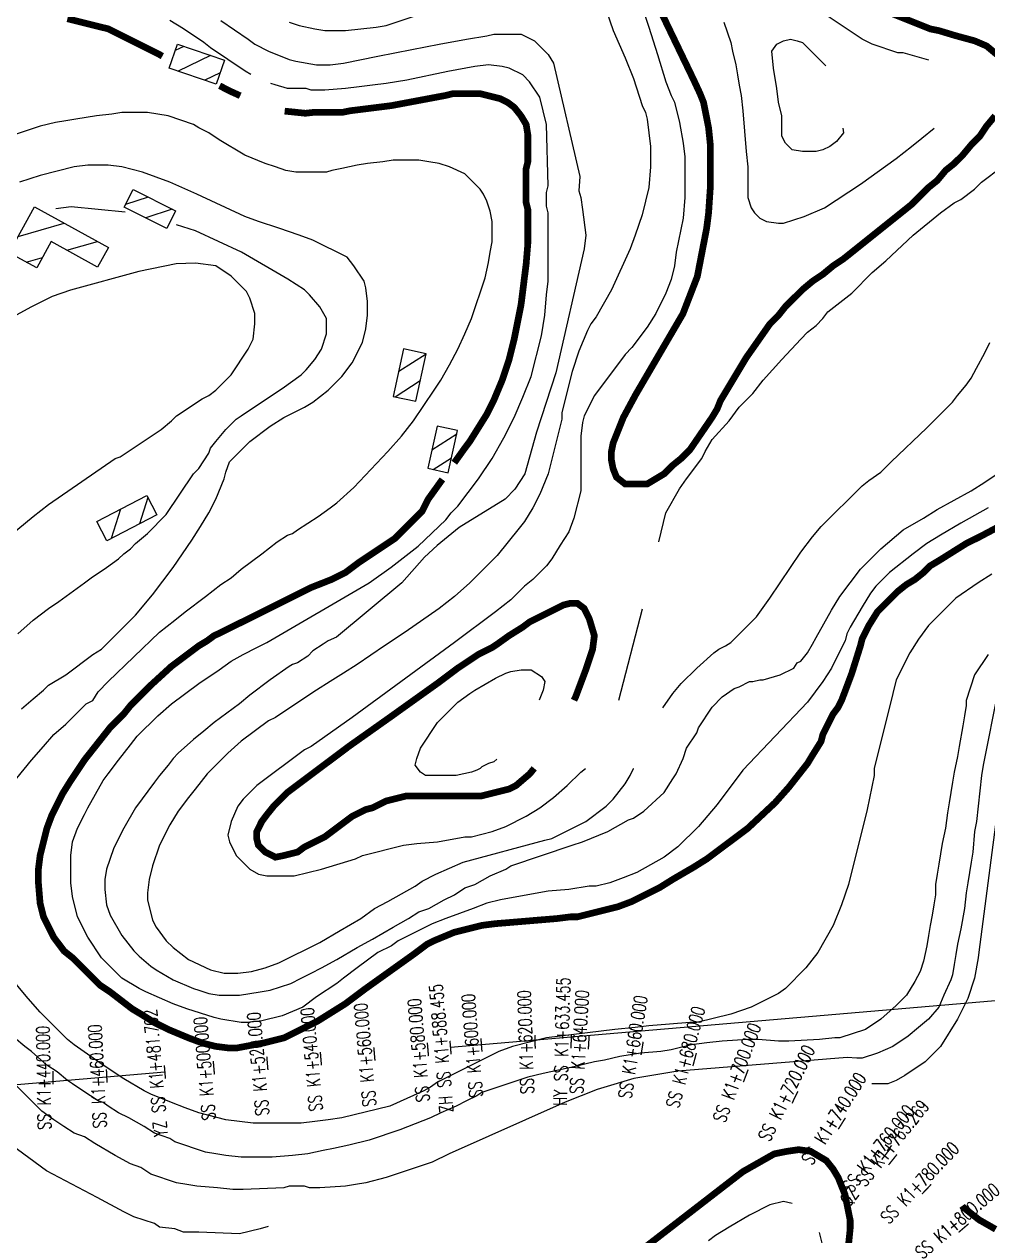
# Model space of a CAD drawing. Extents: x 35515948 to 35520624, y 3302916 to 3308279.
# Drawn here: x 35518206.1 to 35518564.9, y 3305162 to 3305613.4 of the extents above; entities that cross this region are included whole.
import ezdxf

# ---------------------------------------------------------------- set-up
doc = ezdxf.new("R2010")
doc.units = 0
doc.header["$LTSCALE"] = 10000
doc.header["$MEASUREMENT"] = 0
doc.layers.get('0').update_dxf_attribs({"linetype": 'CONTINUOUS'})
doc.layers.add('2113', color=7, linetype='CONTINUOUS')
doc.layers.add('HY_DX_DGXZ', color=3, linetype='CONTINUOUS')
doc.styles.add('HyStandard', font='txt.shx', dxfattribs={"width": 0.7, "bigfont": 'hztxt.shx'})

msp = doc.modelspace()

# ---------------------------------------------------------------- linework, layer by layer
at = {"linetype": 'Continuous', "lineweight": -3, "transparency": 33554687}
for p, q in [((35518577.68, 3305250.35), (35518364.88, 3305232.14)), ((35518108.78, 3305210.22), (35518258.51, 3305223.03))]:
    msp.add_line(p, q, dxfattribs=at)
at = {"linetype": 'Continuous', "ltscale": 0.005, "transparency": 33554687, "const_width": 0.5}
for points in [[(35518356.24, 3305233.91), (35518356.67, 3305228.93)], [(35518364.66, 3305234.63), (35518365.09, 3305229.65)], [(35518364.66, 3305234.63), (35518365.09, 3305229.65)], [(35518376.19, 3305235.59), (35518376.58, 3305230.6)], [(35518396.27, 3305236.75), (35518396.42, 3305231.75)], [(35518409.87, 3305236.79), (35518409.73, 3305231.79)], [(35518409.87, 3305236.79), (35518409.73, 3305231.79)], [(35518416.49, 3305236.5), (35518416.19, 3305231.51)], [(35518436.61, 3305234.28), (35518435.81, 3305229.35)], [(35518296.46, 3305228.79), (35518296.88, 3305223.81)], [(35518316.39, 3305230.5), (35518316.81, 3305225.51)], [(35518336.31, 3305232.2), (35518336.74, 3305227.22)], [(35518456.41, 3305230.06), (35518455.12, 3305225.23)], [(35518236.74, 3305224.07), (35518236.98, 3305219.08)], [(35518258.3, 3305225.53), (35518258.73, 3305220.54)], [(35518258.3, 3305225.53), (35518258.73, 3305220.54)], [(35518276.53, 3305227.09), (35518276.96, 3305222.1)], [(35518216.83, 3305223.42), (35518216.91, 3305218.43)], [(35518475.68, 3305223.89), (35518473.92, 3305219.21)], [(35518494.25, 3305215.83), (35518492.03, 3305211.35)], [(35518511.92, 3305205.95), (35518509.26, 3305201.71)], [(35518528.51, 3305194.35), (35518525.44, 3305190.4)], [(35518531.11, 3305192.3), (35518527.98, 3305188.4)], [(35518531.11, 3305192.3), (35518527.98, 3305188.4)], [(35518543.86, 3305181.16), (35518540.42, 3305177.54)], [(35518557.82, 3305166.5), (35518554.03, 3305163.24)]]:
    msp.add_lwpolyline(points, dxfattribs=at)
at = {"layer": '2113', "linetype": 'Continuous', "ltscale": 0.005}
for p, q in [((35518265.62, 3305605.17), (35518262.4, 3305603.59)), ((35518275.49, 3305601.81), (35518263.48, 3305595.9)), ((35518279.08, 3305595.35), (35518273.35, 3305592.53)), ((35518252.26, 3305548.97), (35518243.83, 3305546.19)), ((35518261.2, 3305544.47), (35518251.37, 3305541.22)), ((35518203.93, 3305534.32), (35518220.97, 3305539.3)), ((35518222.02, 3305529.19), (35518233.37, 3305532.51)), ((35518206.87, 3305524.77), (35518212.91, 3305526.53)), ((35518345.6, 3305484.09), (35518355.77, 3305490.64)), ((35518344.25, 3305474.61), (35518353.63, 3305480.65)), ((35518357.96, 3305454.85), (35518367.2, 3305460.76)), ((35518358.47, 3305447.54), (35518365.24, 3305451.86)), ((35518252.19, 3305437.08), (35518249.05, 3305427.26)), ((35518241.99, 3305432.77), (35518238.49, 3305421.81))]:
    msp.add_line(p, q, dxfattribs=at)
for points in [[(35518280.67, 3305600.04), (35518277.62, 3305591.08), (35518260.17, 3305597.02), (35518263.22, 3305605.99)], [(35518262.47, 3305543.83), (35518259.18, 3305537.29), (35518243.36, 3305545.25), (35518246.65, 3305551.79)], [(35518237.48, 3305530.26), (35518233.46, 3305522.93), (35518216.14, 3305532.42), (35518210.78, 3305522.63), (35518200.58, 3305528.21), (35518209.96, 3305545.33)], [(35518343.57, 3305474.76), (35518351.96, 3305472.94), (35518355.8, 3305490.63), (35518347.41, 3305492.45)], [(35518356.44, 3305447.99), (35518364.02, 3305446.32), (35518367.48, 3305462.04), (35518359.91, 3305463.71)], [(35518251.8, 3305437.83), (35518255.53, 3305430.6), (35518236.86, 3305420.96), (35518233.12, 3305428.19)]]:
    msp.add_lwpolyline(points, close=True, dxfattribs=at)
at = {"layer": 'HY_DX_DGXZ', "linetype": 'Continuous', "ltscale": 0.005, "flags": 128}
for points, elevation in [([(35518422.87, 3305618.65), (35518425.41, 3305611.03), (35518429.86, 3305600.87), (35518433.03, 3305593.25), (35518436.21, 3305583.09), (35518437.48, 3305580.55), (35518438.11, 3305578.01), (35518438.75, 3305572.93), (35518439.38, 3305567.85), (35518439.38, 3305560.23), (35518438.75, 3305552.61), (35518437.48, 3305547.53), (35518436.21, 3305542.45), (35518433.67, 3305534.83), (35518431.76, 3305529.75), (35518424.78, 3305514.51), (35518419.06, 3305504.35), (35518417.16, 3305501.81), (35518415.89, 3305499.27), (35518412.71, 3305491.65), (35518410.17, 3305484.03), (35518406.36, 3305468.79), (35518406.36, 3305466.25), (35518401.28, 3305445.93), (35518398.11, 3305438.31), (35518395.57, 3305433.23), (35518392.39, 3305428.15), (35518390.49, 3305425.61), (35518382.23, 3305415.45), (35518372.07, 3305405.29), (35518366.36, 3305400.21), (35518360.64, 3305395.77), (35518347.94, 3305386.88), (35518340.32, 3305381.79), (35518330.16, 3305374.81), (35518325.08, 3305371.63), (35518320, 3305368.46), (35518314.92, 3305365.29), (35518307.3, 3305360.21), (35518299.68, 3305355.12), (35518297.14, 3305353.85), (35518286.98, 3305346.23), (35518281.9, 3305341.79), (35518274.28, 3305334.17), (35518269.84, 3305328.45), (35518267.3, 3305325.28), (35518263.49, 3305320.2), (35518260.31, 3305315.12), (35518256.5, 3305307.5), (35518253.96, 3305299.88), (35518252.69, 3305294.8), (35518252.06, 3305289.72), (35518252.06, 3305287.18), (35518253.96, 3305279.56), (35518255.23, 3305277.02), (35518259.04, 3305271.94), (35518261.58, 3305269.4), (35518267.3, 3305264.95), (35518275.55, 3305261.14), (35518280.63, 3305259.87), (35518285.71, 3305259.87), (35518290.79, 3305260.51), (35518295.87, 3305261.78), (35518300.95, 3305263.68), (35518316.19, 3305271.3), (35518323.81, 3305275.75), (35518331.43, 3305280.19), (35518336.51, 3305284), (35518341.59, 3305286.54), (35518351.75, 3305292.26), (35518354.29, 3305294.16), (35518359.37, 3305296.7), (35518369.53, 3305301.15), (35518400.01, 3305309.4), (35518402.55, 3305310.04), (35518415.25, 3305316.39), (35518422.87, 3305322.1), (35518425.41, 3305324.64), (35518429.86, 3305330.36), (35518431.76, 3305333.53), (35518433.03, 3305336.07), (35518433.08, 3305336.16)], 440), ([(35518436.21, 3305619.92), (35518438.75, 3305612.3), (35518441.92, 3305602.14), (35518445.1, 3305591.98), (35518447, 3305586.9), (35518448.27, 3305584.36), (35518450.18, 3305576.74), (35518451.45, 3305569.12), (35518452.08, 3305564.04), (35518452.08, 3305548.8), (35518451.45, 3305541.18), (35518448.91, 3305528.48), (35518448.27, 3305523.4), (35518447, 3305518.32), (35518445.1, 3305513.24), (35518441.29, 3305505.62), (35518438.11, 3305500.54), (35518432.4, 3305492.92), (35518429.86, 3305490.38), (35518418.43, 3305475.14), (35518414.62, 3305467.52), (35518413.98, 3305464.98), (35518413.35, 3305459.9), (35518413.35, 3305447.2), (35518413.35, 3305442.12), (35518413.35, 3305439.58), (35518410.81, 3305429.42), (35518408.9, 3305424.34), (35518405.73, 3305419.26), (35518402.55, 3305414.18), (35518400.65, 3305411.64), (35518395.57, 3305406.56), (35518392.39, 3305404.02), (35518387.31, 3305398.94), (35518381.6, 3305394.5), (35518366.36, 3305383.06), (35518328.26, 3305355.12), (35518313.02, 3305344.33), (35518310.48, 3305343.06), (35518292.7, 3305329.72), (35518287.62, 3305324.64), (35518285.71, 3305322.1), (35518283.17, 3305316.39), (35518281.9, 3305311.31), (35518282.54, 3305308.77), (35518285.08, 3305303.69), (35518290.16, 3305298.61), (35518293.33, 3305296.7), (35518296.51, 3305296.07), (35518306.67, 3305296.07), (35518316.83, 3305298.61), (35518329.53, 3305302.42), (35518332.07, 3305303.69), (35518347.31, 3305307.5), (35518352.39, 3305308.13), (35518360.01, 3305308.77), (35518370.17, 3305310.67), (35518372.71, 3305310.67), (35518380.33, 3305312.58), (35518385.41, 3305314.48), (35518393.03, 3305318.29), (35518398.11, 3305321.47), (35518403.19, 3305325.28), (35518408.27, 3305329.72), (35518413.35, 3305334.8), (35518415.16, 3305336.16)], 445), ([(35518304.76, 3305614.21), (35518308.57, 3305612.94), (35518314.29, 3305611.67), (35518318.1, 3305611.03), (35518325.72, 3305611.03), (35518331.43, 3305611.67), (35518337.15, 3305612.3), (35518340.96, 3305612.94), (35518354.29, 3305617.38)], 440), ([(35518279.36, 3305614.84), (35518289.52, 3305607.85), (35518292.06, 3305605.95), (35518297.14, 3305603.41), (35518304.76, 3305600.23), (35518307.3, 3305599.6), (35518314.92, 3305598.33), (35518320, 3305598.33), (35518325.08, 3305598.96), (35518337.78, 3305601.5), (35518350.48, 3305604.04), (35518360.64, 3305605.95), (35518370.8, 3305607.85), (35518378.42, 3305609.12), (35518380.96, 3305609.76), (35518391.12, 3305609.76), (35518396.2, 3305607.22), (35518401.28, 3305602.14), (35518403.19, 3305598.96), (35518413.07, 3305556.69), (35518412.71, 3305551.34), (35518413.35, 3305548.8), (35518413.98, 3305544.35), (35518415.25, 3305534.83), (35518414.62, 3305529.75), (35518404.09, 3305483.53), (35518396.94, 3305461.38), (35518392.49, 3305445.95), (35518388.83, 3305440.19), (35518385.16, 3305436.44), (35518368.07, 3305425.89), (35518359.96, 3305419.18), (35518355.17, 3305414.82), (35518346.8, 3305405.31), (35518322.38, 3305385), (35518319.37, 3305383.7), (35518317.46, 3305382.43), (35518313.65, 3305379.89), (35518311.75, 3305377.98), (35518307.94, 3305375.44), (35518306.03, 3305374.81), (35518304.76, 3305374.17), (35518297.78, 3305369.1), (35518290.16, 3305363.38), (35518286.35, 3305360.21), (35518276.82, 3305353.22), (35518273.01, 3305350.04), (35518269.2, 3305346.87), (35518263.49, 3305341.79), (35518261.58, 3305339.88), (35518259.68, 3305337.34), (35518256.5, 3305333.53), (35518254.6, 3305330.99), (35518247.61, 3305321.47), (35518243.17, 3305313.85), (35518241.26, 3305310.04), (35518239.36, 3305306.23), (35518236.82, 3305298.61), (35518236.18, 3305294.8), (35518236.18, 3305290.99), (35518236.82, 3305285.27), (35518238.09, 3305281.46), (35518242.53, 3305273.84), (35518246.98, 3305268.13), (35518248.88, 3305266.22), (35518253.33, 3305262.41), (35518255.23, 3305261.14), (35518261.58, 3305257.33), (35518269.2, 3305254.16), (35518271.11, 3305253.52), (35518274.92, 3305252.25), (35518278.73, 3305251.62), (35518286.35, 3305251.62), (35518290.16, 3305252.25), (35518293.97, 3305252.89), (35518297.78, 3305253.52), (35518305.4, 3305256.06), (35518309.21, 3305257.97), (35518313.02, 3305259.87), (35518316.83, 3305261.78), (35518322.54, 3305264.95), (35518330.16, 3305269.4), (35518335.88, 3305272.57), (35518343.5, 3305277.02), (35518349.21, 3305280.19), (35518353.02, 3305282.73), (35518356.83, 3305284), (35518362.55, 3305287.18), (35518366.36, 3305289.08), (35518370.17, 3305291.62), (35518373.98, 3305292.89), (35518379.69, 3305296.07), (35518385.41, 3305298.61), (35518387.31, 3305299.88), (35518410.17, 3305307.5), (35518413.98, 3305308.77), (35518423.51, 3305312.58), (35518431.13, 3305317.02), (35518433.03, 3305317.66), (35518436.84, 3305320.2), (35518444.46, 3305327.18), (35518447.64, 3305332.26), (35518448.91, 3305334.17), (35518451.45, 3305339.88), (35518452.72, 3305343.69), (35518456.53, 3305349.41), (35518457.16, 3305351.31), (35518462.24, 3305358.94), (35518466.05, 3305362.75), (35518470.5, 3305365.92), (35518472.4, 3305366.56), (35518476.21, 3305368.46), (35518477.48, 3305368.46), (35518480.02, 3305369.1), (35518481.29, 3305369.1), (35518487.62, 3305371.04), (35518492.72, 3305373.54), (35518493.99, 3305375.44), (35518495.26, 3305376.08), (35518497.8, 3305379.25), (35518499.71, 3305382.43), (35518500.98, 3305384.97), (35518506.69, 3305395.13), (35518509.87, 3305400.21), (35518517.49, 3305410.37), (35518520.03, 3305412.91), (35518525.11, 3305417.99), (35518533.36, 3305424.98), (35518540.98, 3305429.42), (35518546.06, 3305432.6), (35518558.76, 3305439.58), (35518563.84, 3305442.75), (35518571.46, 3305447.83)], 435), ([(35518290.56, 3305594.73), (35518288.46, 3305595.93), (35518275.55, 3305604.68), (35518273.01, 3305606.58), (35518265.39, 3305611.67), (35518260.31, 3305614.84)], 430), ([(35518466.69, 3305614.21), (35518469.23, 3305606.58), (35518469.86, 3305603.41), (35518471.13, 3305598.33), (35518471.77, 3305594.52), (35518472.4, 3305590.71), (35518473.04, 3305586.9), (35518473.67, 3305581.19), (35518474.31, 3305573.56), (35518474.94, 3305565.94), (35518475.58, 3305560.23), (35518475.58, 3305548.8), (35518476.85, 3305544.99), (35518478.12, 3305543.08), (35518480.02, 3305541.18), (35518482.56, 3305539.91), (35518487.01, 3305539.27), (35518488.91, 3305539.27), (35518496.53, 3305541.81), (35518504.15, 3305544.99), (35518517.49, 3305553.88), (35518530.82, 3305563.4), (35518536.54, 3305567.85), (35518540.35, 3305571.02), (35518545.02, 3305574.66)], 455), ([(35518542.97, 3305600.03), (35518533.36, 3305602.77), (35518531.46, 3305602.77), (35518521.93, 3305605.95), (35518518.12, 3305607.85), (35518504.79, 3305616.75)], 455), ([(35518510.93, 3305574.66), (35518511.14, 3305572.93), (35518508.6, 3305569.75), (35518506.06, 3305567.85), (35518503.52, 3305566.58), (35518500.98, 3305565.94), (35518495.9, 3305565.94), (35518492.09, 3305566.58), (35518489.55, 3305569.12), (35518488.28, 3305571.66), (35518488.28, 3305579.28), (35518487.01, 3305584.36), (35518486.37, 3305589.44), (35518485.1, 3305597.06), (35518484.47, 3305603.41), (35518486.37, 3305605.95), (35518488.91, 3305607.22), (35518491.45, 3305607.85), (35518493.99, 3305607.22), (35518495.9, 3305606.58), (35518504.67, 3305597.96)], 460), ([(35518565.11, 3305433.23), (35518554.95, 3305427.52), (35518547.33, 3305423.07), (35518542.25, 3305419.9), (35518537.17, 3305416.08), (35518528.28, 3305409.1), (35518523.2, 3305404.02), (35518521.3, 3305401.48), (35518518.12, 3305396.4), (35518513.68, 3305388.78), (35518512.41, 3305386.24), (35518511.77, 3305383.7), (35518509.23, 3305378.62), (35518506.69, 3305373.54), (35518503.52, 3305368.46), (35518497.8, 3305360.84), (35518473.67, 3305335.44), (35518464.15, 3305322.74), (35518457.16, 3305314.48), (35518449.54, 3305306.86), (35518444.46, 3305303.05), (35518434.3, 3305297.34), (35518429.22, 3305295.43), (35518424.14, 3305293.53), (35518419.06, 3305292.26), (35518416.52, 3305292.26), (35518408.9, 3305290.99), (35518401.28, 3305290.35), (35518393.66, 3305289.08), (35518383.5, 3305287.18), (35518378.42, 3305285.91), (35518373.34, 3305284), (35518368.26, 3305282.1), (35518363.18, 3305280.19), (35518358.1, 3305278.29), (35518345.4, 3305271.94), (35518342.86, 3305270.03), (35518337.78, 3305267.49), (35518330.16, 3305261.78), (35518325.08, 3305257.97), (35518322.54, 3305256.06), (35518314.92, 3305250.98), (35518309.84, 3305247.17), (35518302.22, 3305244), (35518294.6, 3305242.09), (35518289.52, 3305241.46), (35518286.98, 3305241.46), (35518279.36, 3305242.73), (35518276.82, 3305243.36), (35518266.66, 3305246.54), (35518261.58, 3305248.44), (35518251.42, 3305252.89), (35518248.88, 3305254.16), (35518242.53, 3305257.97), (35518237.45, 3305263.05), (35518234.91, 3305265.59), (35518229.83, 3305273.21), (35518226.02, 3305280.83), (35518224.12, 3305288.45), (35518223.48, 3305293.53), (35518223.48, 3305303.69), (35518224.12, 3305308.77), (35518226.02, 3305313.85), (35518228.56, 3305318.93), (35518229.83, 3305321.47), (35518235.55, 3305331.63), (35518237.45, 3305334.17), (35518241.26, 3305339.25), (35518245.71, 3305344.96), (35518248.25, 3305348.14), (35518255.87, 3305355.76), (35518260.95, 3305360.21), (35518271.11, 3305367.83), (35518278.73, 3305372.9), (35518283.17, 3305376.08), (35518287.62, 3305378.62), (35518292.7, 3305381.16), (35518296.48, 3305383.08), (35518334.59, 3305405.31), (35518342.78, 3305411.07), (35518352.81, 3305418.92), (35518363.18, 3305428.79), (35518365.09, 3305431.33), (35518367.63, 3305433.87), (35518375.25, 3305444.02), (35518380.33, 3305451.65), (35518384.77, 3305459.27), (35518388.58, 3305466.88), (35518391.76, 3305474.5), (35518394.93, 3305482.12), (35518398.74, 3305497.37), (35518400.01, 3305504.98), (35518400.65, 3305512.6), (35518401.28, 3305517.69), (35518401.28, 3305543.08), (35518400.65, 3305545.62), (35518400.65, 3305550.71), (35518401.28, 3305553.25), (35518400.65, 3305576.1), (35518398.11, 3305586.27), (35518394.3, 3305591.98), (35518391.76, 3305594.52), (35518386.68, 3305597.06), (35518384.14, 3305597.69), (35518379.06, 3305598.33), (35518373.98, 3305597.69), (35518363.82, 3305595.79), (35518348.58, 3305592.62), (35518340.96, 3305591.35), (35518335.88, 3305590.71), (35518330.8, 3305590.08), (35518325.72, 3305589.44), (35518318.1, 3305588.81), (35518313.02, 3305588.81), (35518311.11, 3305589.44), (35518306.67, 3305589.44), (35518304.13, 3305589.44), (35518299.53, 3305590.79), (35518297.96, 3305591.36)], 430), ([(35518442.43, 3305420.56), (35518445.07, 3305431.39), (35518450.13, 3305440.28), (35518452.72, 3305444.02), (35518458.43, 3305451.65), (35518459.7, 3305454.19), (35518462.24, 3305458.63), (35518468.59, 3305465.62), (35518472.4, 3305470.69), (35518477.48, 3305475.77), (35518481.29, 3305480.85), (35518488.28, 3305488.48), (35518495.26, 3305496.1), (35518497.8, 3305498.63), (35518500.98, 3305501.17), (35518503.52, 3305503.71), (35518505.42, 3305506.25), (35518514.31, 3305513.24), (35518521.93, 3305520.86), (35518527.01, 3305525.31), (35518537.17, 3305534.83), (35518547.33, 3305543.08), (35518552.41, 3305546.9), (35518554.95, 3305548.17), (35518560.03, 3305551.98), (35518562.57, 3305554.52), (35518570.19, 3305560.23)], 445), ([(35518443.97, 3305358.72), (35518447.64, 3305364.02), (35518450.81, 3305367.83), (35518456.53, 3305373.54), (35518462.88, 3305379.25), (35518464.78, 3305380.52), (35518467.32, 3305381.79), (35518469.23, 3305383.06), (35518478.75, 3305392.59), (35518483.83, 3305399.58), (35518495.26, 3305416.72), (35518499.71, 3305422.44), (35518502.88, 3305426.25), (35518518.12, 3305441.48), (35518520.66, 3305443.39), (35518525.11, 3305446.56), (35518528.92, 3305450.38), (35518542.25, 3305463.08), (35518551.78, 3305472.6), (35518553.68, 3305475.14), (35518556.86, 3305478.95), (35518558.76, 3305481.49), (35518560.67, 3305485.3), (35518563.84, 3305491.02), (35518565.75, 3305494.83)], 440), ([(35518427.51, 3305361.54), (35518436.32, 3305395.59)], 445), ([(35518382.06, 3305339.59), (35518380.96, 3305338.61), (35518379.06, 3305337.98), (35518376.52, 3305336.71), (35518375.88, 3305336.07), (35518374.61, 3305335.44), (35518372.71, 3305334.8), (35518366.99, 3305333.53), (35518355.56, 3305333.53), (35518353.66, 3305334.8), (35518351.75, 3305337.34), (35518352.39, 3305339.88), (35518353.66, 3305343.69), (35518360.01, 3305353.22), (35518367.63, 3305360.84), (35518372.07, 3305364.02), (35518373.98, 3305365.29), (35518381.6, 3305369.73), (35518385.41, 3305371.63), (35518387.31, 3305372.27), (35518391.12, 3305372.9), (35518394.93, 3305372.9), (35518398.74, 3305370.37), (35518400.01, 3305368.46), (35518399.38, 3305365.29), (35518397.82, 3305361.54)], 455), ([(35518492.07, 3305174.08), (35518488.91, 3305174.78), (35518483.83, 3305173.51), (35518476.21, 3305169.7), (35518468.59, 3305165.26), (35518463.51, 3305162.08), (35518460.97, 3305160.18)], 405), ([(35518503.52, 3305158.27), (35518502.27, 3305163.26)], 405)]:
    msp.add_lwpolyline(points, dxfattribs=dict(at, elevation=elevation))
at = {"layer": 'HY_DX_DGXZ', "linetype": 'Continuous', "ltscale": 0.005, "const_width": 2.5, "flags": 128}
for points, elevation in [([(35518443.88, 3305616.68), (35518455.54, 3305592.42), (35518457.8, 3305587.54), (35518459.07, 3305584.36), (35518460.97, 3305574.83), (35518461.61, 3305568.48), (35518461.61, 3305552.61), (35518460.97, 3305543.08), (35518460.23, 3305537.33), (35518456.76, 3305519.38), (35518451.4, 3305505.52), (35518433.75, 3305475.28), (35518429.22, 3305466.88), (35518426.68, 3305460.54), (35518425.41, 3305457.36), (35518424.78, 3305454.19), (35518424.78, 3305451.01), (35518425.41, 3305447.83), (35518426.68, 3305444.66), (35518429.86, 3305442.12), (35518438.11, 3305442.12), (35518444.46, 3305445.93), (35518447.64, 3305449.1), (35518450.81, 3305451.65), (35518453.99, 3305454.82), (35518462.24, 3305466.88), (35518464.15, 3305470.06), (35518465.42, 3305473.23), (35518474.94, 3305489.11), (35518479.39, 3305495.46), (35518483.83, 3305501.81), (35518487.01, 3305504.98), (35518489.55, 3305508.16), (35518495.9, 3305514.51), (35518499.71, 3305517.69), (35518503.52, 3305520.23), (35518507.33, 3305523.4), (35518511.14, 3305525.94), (35518527.01, 3305538.64), (35518533.36, 3305543.72), (35518536.54, 3305546.26), (35518542.89, 3305552.61), (35518546.06, 3305555.15), (35518549.24, 3305558.96), (35518552.41, 3305561.5), (35518555.59, 3305564.67), (35518558.76, 3305568.48), (35518561.94, 3305571.66), (35518564.48, 3305575.47), (35518567.65, 3305579.28)], 450), ([(35518568.29, 3305602.14), (35518564.48, 3305605.31), (35518560.03, 3305607.22), (35518553.05, 3305609.12), (35518546.7, 3305611.03), (35518543.52, 3305611.67), (35518527.65, 3305618.02)], 450), ([(35518582.26, 3305433.23), (35518561.94, 3305422.44), (35518556.86, 3305419.9), (35518551.78, 3305416.72), (35518546.7, 3305413.54), (35518543.52, 3305411.64), (35518540.98, 3305409.1), (35518537.81, 3305406.56), (35518534.63, 3305404.65), (35518531.46, 3305402.12), (35518523.84, 3305394.5), (35518520.66, 3305389.42), (35518518.12, 3305384.33), (35518517.49, 3305381.79), (35518514.31, 3305371.63), (35518512.41, 3305366.56), (35518510.5, 3305361.48), (35518509.23, 3305358.94), (35518507.33, 3305356.4), (35518504.79, 3305351.31), (35518503.52, 3305348.77), (35518502.88, 3305346.23), (35518499.71, 3305341.15), (35518497.8, 3305337.98), (35518490.82, 3305329.09), (35518485.74, 3305323.37), (35518475.58, 3305313.85), (35518460.34, 3305302.42), (35518455.26, 3305299.24), (35518447.64, 3305294.8), (35518442.56, 3305291.62), (35518432.4, 3305286.54), (35518427.32, 3305284.64), (35518412.08, 3305280.83), (35518409.54, 3305280.83), (35518404.46, 3305280.19), (35518396.84, 3305279.56), (35518389.22, 3305278.92), (35518381.6, 3305278.29), (35518376.52, 3305277.65), (35518366.36, 3305275.11), (35518358.74, 3305271.94), (35518356.2, 3305270.67), (35518351.12, 3305266.86), (35518333.34, 3305254.16), (35518328.26, 3305250.35), (35518325.72, 3305248.44), (35518320.64, 3305245.27), (35518315.56, 3305242.09), (35518302.86, 3305235.74), (35518295.24, 3305233.84), (35518285.08, 3305231.93), (35518282.54, 3305231.93), (35518277.46, 3305232.57), (35518272.38, 3305233.84), (35518267.3, 3305235.74), (35518259.68, 3305238.92), (35518254.6, 3305241.46), (35518249.52, 3305244.63), (35518246.34, 3305246.54), (35518238.09, 3305252.89), (35518234.28, 3305255.43), (35518224.12, 3305265.59), (35518220.94, 3305268.13), (35518217.13, 3305273.21), (35518213.32, 3305280.83), (35518212.05, 3305285.91), (35518211.42, 3305293.53), (35518211.42, 3305298.61), (35518212.05, 3305303.69), (35518214.59, 3305313.85), (35518216.5, 3305318.93), (35518220.31, 3305326.55), (35518223.48, 3305331.63), (35518228.56, 3305339.25), (35518238.09, 3305351.31), (35518243.17, 3305356.4), (35518245.71, 3305359.57), (35518253.33, 3305367.19), (35518260.95, 3305374.17), (35518271.11, 3305381.79), (35518274.28, 3305383.7), (35518276.82, 3305385.6), (35518278.84, 3305386.5), (35518293.98, 3305394.06), (35518312.89, 3305403.5), (35518320.64, 3305406.56), (35518325.72, 3305409.1), (35518330.8, 3305412.91), (35518338.42, 3305417.99), (35518344.13, 3305421.8), (35518354.29, 3305431.96), (35518356.56, 3305436.44), (35518361.85, 3305443.83)], 425), ([(35518410.84, 3305361.54), (35518411.44, 3305362.75), (35518413.35, 3305367.83), (35518415.25, 3305372.9), (35518417.79, 3305380.52), (35518418.43, 3305385.6), (35518416.52, 3305391.96), (35518414.62, 3305395.77), (35518412.08, 3305397.67), (35518409.54, 3305397.67), (35518407, 3305397.04), (35518394.3, 3305390.69), (35518391.76, 3305388.78), (35518386.68, 3305385.6), (35518382.23, 3305382.43), (35518380.33, 3305381.16), (35518375.25, 3305378.62), (35518367.63, 3305373.54), (35518365.09, 3305371.63), (35518360.01, 3305367.83), (35518342.23, 3305355.12), (35518326.99, 3305344.33), (35518324.45, 3305342.42), (35518319.37, 3305338.61), (35518304.13, 3305327.18), (35518299.05, 3305322.1), (35518296.51, 3305318.93), (35518294.6, 3305316.39), (35518292.7, 3305312.58), (35518292.7, 3305310.04), (35518293.33, 3305307.5), (35518295.87, 3305304.96), (35518299.68, 3305303.05), (35518302.86, 3305303.69), (35518307.94, 3305304.96), (35518310.48, 3305306.86), (35518318.1, 3305310.67), (35518328.26, 3305318.29), (35518333.34, 3305320.83), (35518335.88, 3305321.47), (35518340.96, 3305324.01), (35518348.58, 3305325.91), (35518376.52, 3305325.91), (35518386.68, 3305328.45), (35518389.22, 3305329.72), (35518394.32, 3305334.07), (35518396.04, 3305336.16)], 450)]:
    msp.add_lwpolyline(points, dxfattribs=dict(at, elevation=elevation))
at = {"layer": 'HY_DX_DGXZ', "linetype": 'Continuous', "ltscale": 0.005, "const_width": 2.5}
for points, elevation in [([(35518257.59, 3305601.55), (35518255.23, 3305602.77), (35518237.45, 3305611.67), (35518222.21, 3305615.48)], 425), ([(35518286.58, 3305586.77), (35518282.7, 3305588.52), (35518278.91, 3305590.49)], 425), ([(35518366.29, 3305450.04), (35518370.17, 3305455.46), (35518372.07, 3305458), (35518375.25, 3305463.08), (35518378.42, 3305468.15), (35518380.96, 3305473.23), (35518384.14, 3305480.85), (35518386.68, 3305488.48), (35518388.58, 3305496.1), (35518391.12, 3305508.79), (35518391.76, 3305513.88), (35518392.39, 3305518.96), (35518393.03, 3305524.04), (35518393.66, 3305531.65), (35518393.66, 3305544.35), (35518393.03, 3305546.9), (35518393.03, 3305559.6), (35518393.66, 3305562.13), (35518393.66, 3305572.29), (35518393.03, 3305576.1), (35518391.12, 3305579.28), (35518388.58, 3305582.46), (35518386.04, 3305584.36), (35518383.5, 3305585.63), (35518375.88, 3305587.54), (35518365.72, 3305587.54), (35518363.18, 3305586.9), (35518353.02, 3305585), (35518342.86, 3305583.09), (35518337.78, 3305582.46), (35518332.7, 3305581.82), (35518327.62, 3305581.19), (35518324.45, 3305580.55), (35518323.18, 3305580.55), (35518318.73, 3305580.55), (35518313.65, 3305580.55), (35518310.87, 3305580.24), (35518303.11, 3305581.04)], 425), ([(35518513.04, 3305158.27), (35518513.68, 3305164.62), (35518513.68, 3305167.8), (35518511.77, 3305177.32), (35518509.23, 3305183.67), (35518507.33, 3305186.85), (35518504.79, 3305190.02), (35518498.97, 3305193.46), (35518494.55, 3305194.09), (35518490.14, 3305193.46), (35518485.41, 3305192.52), (35518473.75, 3305185.9), (35518424.89, 3305148.11)], 400), ([(35518555.37, 3305173.13), (35518555.64, 3305172.75), (35518561.66, 3305167.96), (35518567.84, 3305164.43)], 400)]:
    msp.add_lwpolyline(points, dxfattribs=dict(at, elevation=elevation))
at = {"layer": 'HY_DX_DGXZ', "linetype": 'Continuous', "ltscale": 0.005}
for points, elevation in [([(35518200.62, 3305329.09), (35518208.88, 3305339.25), (35518213.32, 3305344.33), (35518217.13, 3305348.77), (35518221.58, 3305352.58), (35518229.2, 3305360.21), (35518231.74, 3305361.48), (35518233.64, 3305364.65), (35518237.45, 3305368.46), (35518256.5, 3305386.88), (35518262.22, 3305391.32), (35518266.03, 3305394.5), (35518273.65, 3305400.21), (35518279.36, 3305404.65), (35518283.17, 3305407.19), (35518286.98, 3305410.37), (35518294.6, 3305416.08), (35518300.32, 3305420.53), (35518304.13, 3305423.07), (35518306.03, 3305423.71), (35518307.94, 3305424.98), (35518311.75, 3305427.52), (35518315.56, 3305430.06), (35518320, 3305433.23), (35518322.54, 3305435.13), (35518328.89, 3305440.85), (35518341.59, 3305454.19), (35518346.67, 3305459.9), (35518351.12, 3305465.62), (35518358.74, 3305477.04), (35518361.28, 3305480.85), (35518364.45, 3305486.57), (35518367.63, 3305492.29), (35518370.17, 3305498), (35518372.71, 3305503.71), (35518377.79, 3305518.96), (35518379.06, 3305524.67), (35518379.69, 3305528.48), (35518380.33, 3305532.29), (35518380.33, 3305539.91), (35518379.69, 3305543.72), (35518378.42, 3305547.53), (35518377.15, 3305550.07), (35518375.88, 3305551.98), (35518370.17, 3305557.69), (35518364.45, 3305560.23), (35518360.64, 3305561.5), (35518356.83, 3305562.13), (35518353.02, 3305562.77), (35518343.5, 3305562.77), (35518339.69, 3305562.13), (35518333.97, 3305561.5), (35518330.16, 3305560.87), (35518324.45, 3305559.6), (35518320.64, 3305558.96), (35518318.73, 3305558.33), (35518307.3, 3305558.33), (35518303.49, 3305558.96), (35518299.68, 3305560.23), (35518295.87, 3305561.5), (35518288.25, 3305564.67), (35518278.73, 3305570.39), (35518274.92, 3305572.93), (35518271.11, 3305574.83), (35518269.2, 3305576.1), (35518259.68, 3305579.28), (35518255.87, 3305579.92), (35518252.06, 3305580.55), (35518242.53, 3305580.55), (35518238.72, 3305579.92), (35518233.01, 3305579.28), (35518225.39, 3305578.01), (35518221.58, 3305577.38), (35518217.77, 3305576.74), (35518212.05, 3305575.47), (35518198.72, 3305571.02)], 420), ([(35518205.07, 3305358.3), (35518209.51, 3305362.11), (35518213.32, 3305365.29), (35518215.23, 3305367.19), (35518221.58, 3305371), (35518231.74, 3305378.62), (35518234.91, 3305380.52), (35518247.61, 3305393.23), (35518253.96, 3305400.85), (35518261.58, 3305411), (35518268.57, 3305421.17), (35518271.74, 3305426.25), (35518274.92, 3305431.33), (35518277.46, 3305436.4), (35518280.63, 3305444.02), (35518281.27, 3305446.56), (35518282.54, 3305450.38), (35518290.16, 3305458), (35518297.78, 3305463.71), (35518302.86, 3305466.88), (35518310.48, 3305470.69), (35518313.65, 3305472.6), (35518319.37, 3305477.04), (35518324.45, 3305482.12), (35518328.26, 3305487.21), (35518332.07, 3305494.83), (35518333.34, 3305499.9), (35518333.97, 3305504.98), (35518333.97, 3305510.06), (35518333.34, 3305515.15), (35518332.7, 3305517.69), (35518328.89, 3305523.4), (35518326.35, 3305526.58), (35518313.65, 3305532.92), (35518308.57, 3305534.83), (35518300.95, 3305537.37), (35518293.33, 3305539.91), (35518288.25, 3305541.81), (35518270.47, 3305550.07), (35518260.31, 3305554.52), (35518255.23, 3305556.42), (35518250.15, 3305558.33), (35518242.53, 3305560.23), (35518237.45, 3305560.87), (35518229.83, 3305560.87), (35518224.75, 3305560.23), (35518212.05, 3305557.06), (35518204.43, 3305554.52)], 415), ([(35518243.77, 3305543.33), (35518223.67, 3305545.36), (35518217.93, 3305544.61)], 410), ([(35518203.8, 3305386.24), (35518209.51, 3305391.32), (35518215.23, 3305395.77), (35518219.04, 3305398.31), (35518228.56, 3305405.29), (35518231.1, 3305407.19), (35518236.82, 3305411), (35518241.26, 3305414.18), (35518243.17, 3305416.08), (35518245.71, 3305417.99), (35518247.61, 3305419.9), (35518252.01, 3305423.71), (35518259.04, 3305430.69), (35518269.2, 3305445.93), (35518271.11, 3305447.83), (35518274.92, 3305453.55), (35518275.55, 3305455.46), (35518277.46, 3305458), (35518281.27, 3305462.44), (35518285.08, 3305466.25), (35518286.98, 3305467.52), (35518290.79, 3305470.06), (35518302.22, 3305477.68), (35518309.21, 3305482.76), (35518311.11, 3305484.67), (35518314.29, 3305488.48), (35518316.83, 3305492.29), (35518318.73, 3305498), (35518318.73, 3305503.71), (35518316.19, 3305508.16), (35518312.38, 3305512.6), (35518310.48, 3305514.51), (35518304.33, 3305518.44), (35518286.99, 3305528.51), (35518269.97, 3305536.39), (35518262.88, 3305538.64)], 410), ([(35518198.08, 3305420.53), (35518209.51, 3305430.06), (35518215.23, 3305434.5), (35518239.99, 3305451.65), (35518241.9, 3305452.28), (35518257.14, 3305462.44), (35518260.95, 3305465.62), (35518262.85, 3305467.52), (35518272.38, 3305473.87), (35518274.92, 3305475.14), (35518277.46, 3305477.04), (35518283.17, 3305482.76), (35518289.52, 3305492.29), (35518291.43, 3305496.1), (35518292.06, 3305501.81), (35518292.06, 3305505.62), (35518290.16, 3305511.33), (35518288.89, 3305513.88), (35518283.17, 3305519.59), (35518277.46, 3305523.4), (35518269.97, 3305524.42), (35518262.72, 3305524.1), (35518248.85, 3305521.27), (35518223.32, 3305514.34), (35518216.5, 3305511.97), (35518208.88, 3305508.16), (35518203.16, 3305504.98)], 405), ([(35518566.38, 3305408.46), (35518561.3, 3305405.29), (35518553.05, 3305399.58), (35518542.89, 3305389.42), (35518539.08, 3305384.33), (35518535.9, 3305379.25), (35518530.82, 3305369.1), (35518529.55, 3305364.02), (35518522.57, 3305336.07), (35518522.57, 3305333.53), (35518520.03, 3305320.83), (35518518.76, 3305315.75), (35518514.31, 3305297.97), (35518513.04, 3305292.89), (35518510.5, 3305285.27), (35518507.33, 3305277.65), (35518501.61, 3305267.49), (35518497.17, 3305261.78), (35518489.55, 3305254.16), (35518487.01, 3305252.25), (35518476.85, 3305247.17), (35518469.23, 3305244.63), (35518456.53, 3305241.46), (35518453.99, 3305241.46), (35518446.37, 3305240.82), (35518438.75, 3305240.19), (35518433.67, 3305239.55), (35518426.05, 3305238.92), (35518420.97, 3305238.28), (35518415.89, 3305237.65), (35518410.81, 3305237.01), (35518405.73, 3305236.38), (35518400.65, 3305235.74), (35518387.95, 3305232.57), (35518382.87, 3305230.66), (35518360.01, 3305219.23), (35518357.47, 3305217.33), (35518354.93, 3305216.06), (35518342.23, 3305210.34), (35518324.45, 3305205.9), (35518319.37, 3305205.26), (35518314.29, 3305204.63), (35518309.21, 3305203.99), (35518291.43, 3305203.99), (35518286.35, 3305204.63), (35518281.27, 3305205.26), (35518271.11, 3305207.8), (35518266.03, 3305209.71), (35518260.95, 3305211.61), (35518253.33, 3305214.79), (35518250.79, 3305216.06), (35518243.17, 3305220.5), (35518235.55, 3305225.58), (35518224.75, 3305233.2), (35518222.21, 3305235.11), (35518212.05, 3305245.27), (35518207.61, 3305250.35), (35518201.26, 3305257.97)], 420), ([(35518565.11, 3305378.62), (35518560.03, 3305371), (35518556.86, 3305361.48), (35518556.86, 3305359.57), (35518556.22, 3305355.76), (35518555.59, 3305351.95), (35518554.32, 3305344.33), (35518553.68, 3305340.52), (35518552.41, 3305334.8), (35518551.78, 3305330.99), (35518551.14, 3305327.18), (35518550.51, 3305323.37), (35518549.87, 3305319.56), (35518549.24, 3305313.85), (35518547.97, 3305308.13), (35518547.33, 3305304.32), (35518546.7, 3305300.51), (35518546.06, 3305296.7), (35518545.43, 3305292.89), (35518545.43, 3305289.08), (35518544.79, 3305285.27), (35518544.16, 3305281.46), (35518543.52, 3305277.65), (35518542.89, 3305273.84), (35518542.25, 3305270.03), (35518540.98, 3305264.32), (35518539.71, 3305260.51), (35518537.81, 3305256.7), (35518534.63, 3305251.62), (35518530.82, 3305247.81), (35518525.11, 3305242.73), (35518519.39, 3305238.92), (35518509.87, 3305235.74), (35518507.96, 3305235.74), (35518502.25, 3305235.11), (35518490.82, 3305234.47), (35518487.01, 3305234.47), (35518479.39, 3305235.11), (35518475.58, 3305235.11), (35518466.05, 3305234.47), (35518460.34, 3305233.84), (35518454.62, 3305233.2), (35518447, 3305231.3), (35518443.19, 3305230.66), (35518435.57, 3305230.03), (35518427.95, 3305228.76), (35518422.24, 3305227.49), (35518418.43, 3305226.85), (35518410.81, 3305224.95), (35518405.09, 3305223.68), (35518399.38, 3305222.41), (35518393.66, 3305221.14), (35518376.52, 3305215.42), (35518374.61, 3305214.15), (35518370.8, 3305212.25), (35518366.99, 3305210.34), (35518361.28, 3305207.8), (35518357.47, 3305205.9), (35518346.04, 3305201.45), (35518334.61, 3305197.64), (35518326.99, 3305195.74), (35518321.27, 3305194.47), (35518317.46, 3305193.83), (35518311.75, 3305192.56), (35518306.03, 3305191.93), (35518298.41, 3305191.29), (35518286.98, 3305191.29), (35518281.27, 3305191.93), (35518277.46, 3305192.56), (35518273.65, 3305193.2), (35518262.22, 3305197.01), (35518260.31, 3305198.28), (35518254.6, 3305200.18), (35518250.79, 3305202.72), (35518245.07, 3305205.9), (35518241.26, 3305207.8), (35518237.45, 3305210.34), (35518235.55, 3305211.61), (35518233.64, 3305212.25), (35518227.93, 3305216.06), (35518224.12, 3305218.6), (35518222.21, 3305219.87), (35518218.4, 3305223.04), (35518214.59, 3305225.58), (35518208.88, 3305230.66), (35518206.34, 3305232.57), (35518202.53, 3305235.74)], 415), ([(35518568.81, 3305365.38), (35518563.21, 3305337.34), (35518562.57, 3305333.53), (35518561.94, 3305327.82), (35518561.3, 3305322.1), (35518560.67, 3305316.39), (35518560.03, 3305312.58), (35518559.4, 3305304.96), (35518558.76, 3305301.15), (35518558.13, 3305297.34), (35518557.49, 3305293.53), (35518556.86, 3305289.72), (35518556.22, 3305284), (35518554.95, 3305276.38), (35518553.68, 3305270.67), (35518553.05, 3305266.86), (35518552.41, 3305263.05), (35518551.78, 3305259.24), (35518551.14, 3305257.33), (35518548.6, 3305251.62), (35518546.7, 3305247.17), (35518542.89, 3305242.73), (35518539.08, 3305239.55), (35518535.27, 3305236.38), (35518529.55, 3305232.57), (35518523.84, 3305230.03), (35518518.12, 3305228.12), (35518516.22, 3305228.12), (35518512.52, 3305228.42), (35518449.48, 3305223.38), (35518433.08, 3305220.55), (35518419.53, 3305216.45), (35518407.55, 3305211.73), (35518364.37, 3305192.52), (35518358.1, 3305189.39), (35518340.96, 3305183.67), (35518333.34, 3305181.77), (35518329.53, 3305181.13), (35518325.72, 3305180.5), (35518316.19, 3305179.86), (35518312.38, 3305179.86), (35518310.48, 3305180.5), (35518304.76, 3305180.5), (35518302.86, 3305179.86), (35518287.62, 3305179.23), (35518283.81, 3305179.23), (35518278.09, 3305179.86), (35518270.47, 3305180.5), (35518266.66, 3305181.13), (35518262.85, 3305181.77), (35518253.33, 3305184.94), (35518249.52, 3305187.48), (35518245.71, 3305188.75), (35518239.99, 3305191.93), (35518232.37, 3305196.37), (35518228.56, 3305198.91), (35518224.75, 3305200.18), (35518220.94, 3305202.72), (35518217.13, 3305205.26), (35518212.69, 3305208.44), (35518201.26, 3305219.87)], 410), ([(35518594.72, 3305345.9), (35518592.35, 3305350.9), (35518587.9, 3305355), (35518583.11, 3305357.53), (35518580.58, 3305357.35), (35518576.83, 3305355.7), (35518573.86, 3305352.3), (35518572.21, 3305349.51), (35518561.65, 3305267.7), (35518561.3, 3305265.59), (35518560.03, 3305257.97), (35518557.49, 3305250.35), (35518553.68, 3305242.73), (35518547.33, 3305232.57), (35518541.62, 3305226.85), (35518534, 3305221.77), (35518530.82, 3305219.87), (35518527.65, 3305218.6), (35518521.74, 3305218.6)], 405), ([(35518297, 3305165.49), (35518293.97, 3305164.62), (35518286.35, 3305162.72), (35518271.11, 3305163.35), (35518265.39, 3305163.35), (35518262.22, 3305164.62), (35518256.5, 3305165.26), (35518254.6, 3305166.53), (35518246.98, 3305169.07), (35518243.17, 3305170.97), (35518233.35, 3305176.24), (35518214.42, 3305186.18), (35518201.26, 3305195.86)], 405)]:
    msp.add_lwpolyline(points, dxfattribs=dict(at, elevation=elevation))

# ---------------------------------------------------------------- texts
at = {"linetype": 'Continuous', "ltscale": 0.005, "transparency": 33554687, "char_height": 5, "attachment_point": 8, "style": 'HyStandard'}
for s, insert, rotation in [('{\\W0.7;HY SS K1+633.455}', (35518408.8, 3305234.32), 88.4458), ('{\\W0.7;HY SS K1+633.455}', (35518408.8, 3305234.32), 88.4458), ('{\\W0.7;ZH SS K1+588.455}', (35518363.88, 3305232.05), 94.8914), ('{\\W0.7;ZH SS K1+588.455}', (35518363.88, 3305232.05), 94.8914), ('{\\W0.7;SS K1+600.000}', (35518375.39, 3305233.02), 94.4672), ('{\\W0.7;SS K1+620.000}', (35518395.35, 3305234.22), 91.724), ('{\\W0.7;SS K1+640.000}', (35518415.34, 3305234.07), 86.5706), ('{\\W0.7;SS K1+560.000}', (35518335.53, 3305229.63), 94.8914), ('{\\W0.7;SS K1+580.000}', (35518355.46, 3305231.33), 94.8914), ('{\\W0.7;SS K1+660.000}', (35518435.22, 3305231.97), 80.841), ('{\\W0.7;SS K1+680.000}', (35518454.8, 3305227.91), 75.1114), ('{\\W0.7;YZ SS K1+481.702}', (35518257.52, 3305222.95), 94.8914), ('{\\W0.7;YZ SS K1+481.702}', (35518257.52, 3305222.95), 94.8914), ('{\\W0.7;SS K1+500.000}', (35518275.75, 3305224.51), 94.8914), ('{\\W0.7;SS K1+520.000}', (35518295.68, 3305226.22), 94.8914), ('{\\W0.7;SS K1+540.000}', (35518315.6, 3305227.92), 94.8914), ('{\\W0.7;SS K1+440.000}', (35518215.87, 3305220.91), 90.9092), ('{\\W0.7;SS K1+460.000}', (35518235.86, 3305221.53), 92.8191), ('{\\W0.7;SS K1+700.000}', (35518473.87, 3305221.91), 69.3819), ('{\\W0.7;SS K1+720.000}', (35518492.24, 3305214.03), 63.6523), ('{\\W0.7;SS K1+740.000}', (35518509.74, 3305204.36), 57.9227), ('{\\W0.7;QZ SS K1+763.269}', (35518528.76, 3305190.98), 51.2566), ('{\\W0.7;QZ SS K1+763.269}', (35518528.76, 3305190.98), 51.2566), ('{\\W0.7;SS K1+760.000}', (35518526.19, 3305192.99), 52.1931), ('{\\W0.7;SS K1+780.000}', (35518541.41, 3305180.04), 46.4635), ('{\\W0.7;SS K1+800.000}', (35518555.27, 3305165.63), 40.734), ('{\\W0.7;SS K1+820.000}', (35518567.62, 3305149.91), 35.0044)]:
    msp.add_mtext(s, dxfattribs=dict(at, insert=insert, rotation=rotation))

doc.saveas('drawing.dxf')
